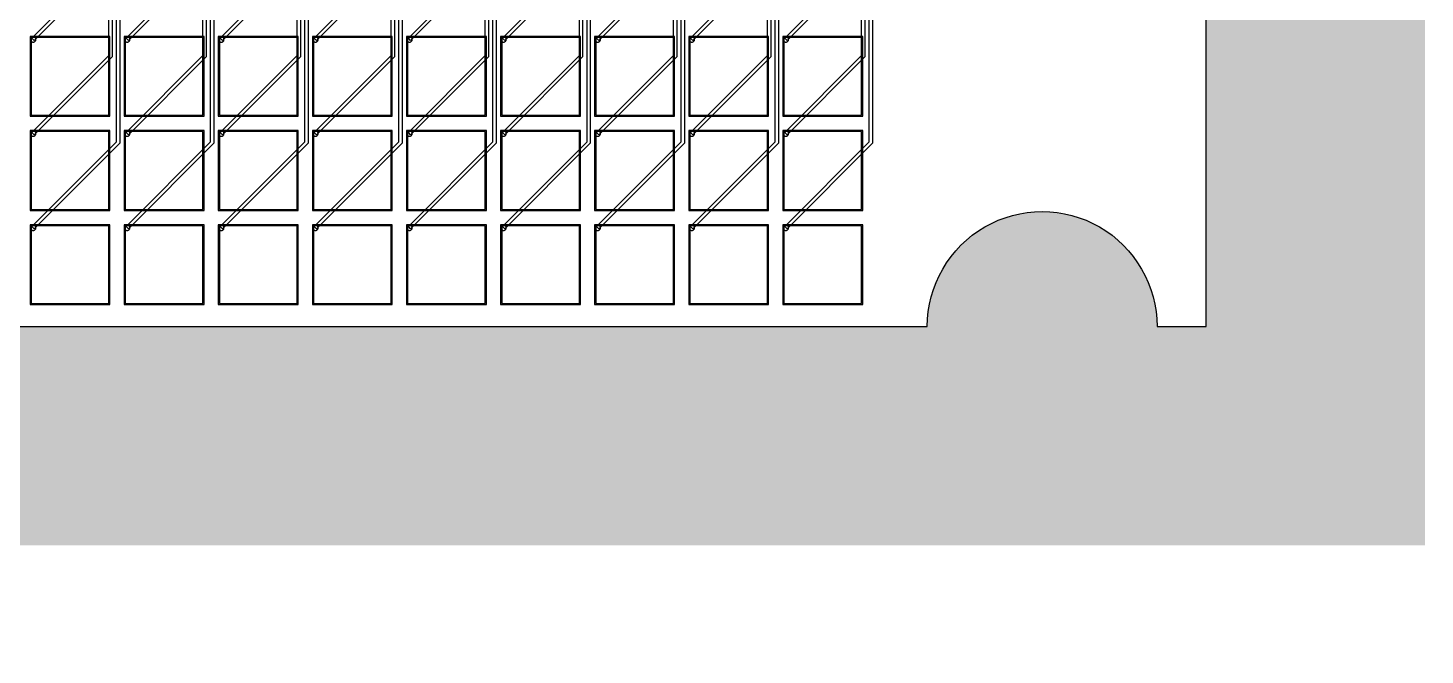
# Model space of a CAD drawing. Header units: metres. Extents: x -514 to 4285, y 130 to 1832.
# Drawn here: x 3008 to 4285, y 130 to 703 of the extents above; entities that cross this region are included whole.
import ezdxf

# ---------------------------------------------------------------- set-up
doc = ezdxf.new("R2010")
doc.units = ezdxf.units.M
for name, color, linetype in [('Etching', 1, 'CONTINUOUS'), ('EtchingPad', 2, 'CONTINUOUS'), ('Metal1', 4, 'CONTINUOUS'), ('Metal2', 3, 'CONTINUOUS'), ('Polyimide', 7, 'CONTINUOUS'), ('Polyimide_Negative', 5, 'CONTINUOUS')]:
    doc.layers.add(name, color=color, linetype=linetype)

msp = doc.modelspace()

# ---------------------------------------------------------------- hatches: boundary and pattern name
at = {"layer": 'Polyimide_Negative'}
h = msp.add_hatch(color=5, dxfattribs=at)
h.paths.add_polyline_path([(-514, 1832.5), (4285, 1832.5), (4285, 230), (59.6, 230), (48.2, 217.8), (33.9, 204.4), (18.7, 191.9), (2.7, 180.5), (-13.9, 170.1), (-31.3, 160.8), (-49.2, 152.7), (-67.5, 145.8), (-86.3, 140.1), (-105.5, 135.7), (-124.8, 132.5), (-144.4, 130.5), (-164, 129.9), (-183.6, 130.5), (-203.2, 132.5), (-222.5, 135.7), (-241.7, 140.1), (-260.5, 145.8), (-278.8, 152.7), (-296.7, 160.8), (-314.1, 170.1), (-330.7, 180.5), (-346.7, 191.9), (-361.9, 204.4), (-376.2, 217.8), (-387.6, 230), (-514, 230), (-514, 1832.5)])
h.paths.add_polyline_path([(-264, 430), (-263.8, 423.5), (-263.1, 416.9), (-262.1, 410.5), (-260.6, 404.1), (-258.7, 397.9), (-256.4, 391.7), (-253.7, 385.8), (-250.6, 380), (-247.1, 374.4), (-243.3, 369.1), (-239.2, 364.1), (-234.7, 359.3), (-229.9, 354.8), (-224.9, 350.7), (-219.6, 346.9), (-214, 343.4), (-208.2, 340.3), (-202.3, 337.6), (-196.1, 335.3), (-189.9, 333.4), (-183.5, 331.9), (-177.1, 330.9), (-170.5, 330.2), (-164, 330), (-157.5, 330.2), (-150.9, 330.9), (-144.5, 331.9), (-138.1, 333.4), (-131.9, 335.3), (-125.7, 337.6), (-119.8, 340.3), (-114, 343.4), (-108.4, 346.9), (-103.1, 350.7), (-98.1, 354.8), (-93.3, 359.3), (-88.8, 364.1), (-84.7, 369.1), (-80.9, 374.4), (-77.4, 380), (-74.3, 385.8), (-71.6, 391.7), (-69.3, 397.9), (-67.4, 404.1), (-65.9, 410.5), (-64.9, 416.9), (-64.2, 423.5), (-64, 430), (1985, 430), (3830, 430), (3830.2, 436.9), (3830.9, 443.7), (3832, 450.5), (3833.6, 457.2), (3835.6, 463.8), (3838, 470.2), (3840.8, 476.4), (3844.1, 482.5), (3847.7, 488.3), (3851.7, 493.9), (3856.1, 499.2), (3860.8, 504.2), (3865.8, 508.9), (3871.1, 513.3), (3876.7, 517.3), (3882.5, 520.9), (3888.6, 524.2), (3894.8, 527), (3901.2, 529.4), (3907.8, 531.4), (3914.5, 533), (3921.3, 534.1), (3928.1, 534.8), (3935, 535), (3941.9, 534.8), (3948.7, 534.1), (3955.5, 533), (3962.2, 531.4), (3968.8, 529.4), (3975.2, 527), (3981.4, 524.2), (3987.5, 520.9), (3993.3, 517.3), (3998.9, 513.3), (4004.2, 508.9), (4009.2, 504.2), (4013.9, 499.2), (4018.3, 493.9), (4022.3, 488.3), (4025.9, 482.5), (4029.2, 476.4), (4032, 470.2), (4034.4, 463.8), (4036.4, 457.2), (4038, 450.5), (4039.1, 443.7), (4039.8, 436.9), (4040, 430), (4085, 430), (4085, 1632.5), (-314, 1632.5), (-314, 430), (-264, 430)], flags=0)

# ---------------------------------------------------------------- linework, layer by layer
at = {"layer": 'Etching'}
for points in [[(3015.2, 692.2), (3015.2, 692.6), (3015.2, 692.9), (3015.1, 693.2), (3014.9, 693.5), (3014.7, 693.8), (3014.5, 694), (3014.3, 694.2), (3014, 694.4), (3013.7, 694.6), (3013.4, 694.7), (3013.1, 694.7), (3012.8, 694.8), (3012.4, 694.7), (3012.1, 694.7), (3011.8, 694.6), (3011.5, 694.4), (3011.2, 694.2), (3011, 694), (3010.8, 693.8), (3010.6, 693.5), (3010.4, 693.2), (3010.3, 692.9), (3010.3, 692.6), (3010.2, 692.2), (3010.3, 691.9), (3010.3, 691.6), (3010.4, 691.3), (3010.6, 691), (3010.8, 690.7), (3011, 690.5), (3011.2, 690.3), (3011.5, 690.1), (3011.8, 689.9), (3012.1, 689.8), (3012.4, 689.8), (3012.8, 689.8), (3013.1, 689.8), (3013.4, 689.8), (3013.7, 689.9), (3014, 690.1), (3014.3, 690.3), (3014.5, 690.5), (3014.7, 690.7), (3014.9, 691), (3015.1, 691.3), (3015.2, 691.6), (3015.2, 691.9), (3015.2, 692.2)], [(3101.2, 692.2), (3101.2, 692.6), (3101.2, 692.9), (3101.1, 693.2), (3100.9, 693.5), (3100.7, 693.8), (3100.5, 694), (3100.3, 694.2), (3100, 694.4), (3099.7, 694.6), (3099.4, 694.7), (3099.1, 694.7), (3098.8, 694.8), (3098.4, 694.7), (3098.1, 694.7), (3097.8, 694.6), (3097.5, 694.4), (3097.2, 694.2), (3097, 694), (3096.8, 693.8), (3096.6, 693.5), (3096.4, 693.2), (3096.3, 692.9), (3096.3, 692.6), (3096.2, 692.2), (3096.3, 691.9), (3096.3, 691.6), (3096.4, 691.3), (3096.6, 691), (3096.8, 690.7), (3097, 690.5), (3097.2, 690.3), (3097.5, 690.1), (3097.8, 689.9), (3098.1, 689.8), (3098.4, 689.8), (3098.8, 689.8), (3099.1, 689.8), (3099.4, 689.8), (3099.7, 689.9), (3100, 690.1), (3100.3, 690.3), (3100.5, 690.5), (3100.7, 690.7), (3100.9, 691), (3101.1, 691.3), (3101.2, 691.6), (3101.2, 691.9), (3101.2, 692.2)], [(3187.2, 692.2), (3187.2, 692.6), (3187.2, 692.9), (3187.1, 693.2), (3186.9, 693.5), (3186.7, 693.8), (3186.5, 694), (3186.3, 694.2), (3186, 694.4), (3185.7, 694.6), (3185.4, 694.7), (3185.1, 694.7), (3184.8, 694.8), (3184.4, 694.7), (3184.1, 694.7), (3183.8, 694.6), (3183.5, 694.4), (3183.2, 694.2), (3183, 694), (3182.8, 693.8), (3182.6, 693.5), (3182.4, 693.2), (3182.3, 692.9), (3182.3, 692.6), (3182.2, 692.2), (3182.3, 691.9), (3182.3, 691.6), (3182.4, 691.3), (3182.6, 691), (3182.8, 690.7), (3183, 690.5), (3183.2, 690.3), (3183.5, 690.1), (3183.8, 689.9), (3184.1, 689.8), (3184.4, 689.8), (3184.8, 689.8), (3185.1, 689.8), (3185.4, 689.8), (3185.7, 689.9), (3186, 690.1), (3186.3, 690.3), (3186.5, 690.5), (3186.7, 690.7), (3186.9, 691), (3187.1, 691.3), (3187.2, 691.6), (3187.2, 691.9), (3187.2, 692.2)], [(3273.2, 692.2), (3273.2, 692.6), (3273.2, 692.9), (3273.1, 693.2), (3272.9, 693.5), (3272.7, 693.8), (3272.5, 694), (3272.3, 694.2), (3272, 694.4), (3271.7, 694.6), (3271.4, 694.7), (3271.1, 694.7), (3270.8, 694.8), (3270.4, 694.7), (3270.1, 694.7), (3269.8, 694.6), (3269.5, 694.4), (3269.2, 694.2), (3269, 694), (3268.8, 693.8), (3268.6, 693.5), (3268.4, 693.2), (3268.3, 692.9), (3268.3, 692.6), (3268.2, 692.2), (3268.3, 691.9), (3268.3, 691.6), (3268.4, 691.3), (3268.6, 691), (3268.8, 690.7), (3269, 690.5), (3269.2, 690.3), (3269.5, 690.1), (3269.8, 689.9), (3270.1, 689.8), (3270.4, 689.8), (3270.8, 689.8), (3271.1, 689.8), (3271.4, 689.8), (3271.7, 689.9), (3272, 690.1), (3272.3, 690.3), (3272.5, 690.5), (3272.7, 690.7), (3272.9, 691), (3273.1, 691.3), (3273.2, 691.6), (3273.2, 691.9), (3273.2, 692.2)], [(3359.2, 692.2), (3359.2, 692.6), (3359.2, 692.9), (3359.1, 693.2), (3358.9, 693.5), (3358.7, 693.8), (3358.5, 694), (3358.3, 694.2), (3358, 694.4), (3357.7, 694.6), (3357.4, 694.7), (3357.1, 694.7), (3356.8, 694.8), (3356.4, 694.7), (3356.1, 694.7), (3355.8, 694.6), (3355.5, 694.4), (3355.2, 694.2), (3355, 694), (3354.8, 693.8), (3354.6, 693.5), (3354.4, 693.2), (3354.3, 692.9), (3354.3, 692.6), (3354.2, 692.2), (3354.3, 691.9), (3354.3, 691.6), (3354.4, 691.3), (3354.6, 691), (3354.8, 690.7), (3355, 690.5), (3355.2, 690.3), (3355.5, 690.1), (3355.8, 689.9), (3356.1, 689.8), (3356.4, 689.8), (3356.8, 689.8), (3357.1, 689.8), (3357.4, 689.8), (3357.7, 689.9), (3358, 690.1), (3358.3, 690.3), (3358.5, 690.5), (3358.7, 690.7), (3358.9, 691), (3359.1, 691.3), (3359.2, 691.6), (3359.2, 691.9), (3359.2, 692.2)], [(3445.2, 692.2), (3445.2, 692.6), (3445.2, 692.9), (3445.1, 693.2), (3444.9, 693.5), (3444.7, 693.8), (3444.5, 694), (3444.3, 694.2), (3444, 694.4), (3443.7, 694.6), (3443.4, 694.7), (3443.1, 694.7), (3442.8, 694.8), (3442.4, 694.7), (3442.1, 694.7), (3441.8, 694.6), (3441.5, 694.4), (3441.2, 694.2), (3441, 694), (3440.8, 693.8), (3440.6, 693.5), (3440.4, 693.2), (3440.3, 692.9), (3440.3, 692.6), (3440.2, 692.2), (3440.3, 691.9), (3440.3, 691.6), (3440.4, 691.3), (3440.6, 691), (3440.8, 690.7), (3441, 690.5), (3441.2, 690.3), (3441.5, 690.1), (3441.8, 689.9), (3442.1, 689.8), (3442.4, 689.8), (3442.8, 689.8), (3443.1, 689.8), (3443.4, 689.8), (3443.7, 689.9), (3444, 690.1), (3444.3, 690.3), (3444.5, 690.5), (3444.7, 690.7), (3444.9, 691), (3445.1, 691.3), (3445.2, 691.6), (3445.2, 691.9), (3445.2, 692.2)], [(3531.2, 692.2), (3531.2, 692.6), (3531.2, 692.9), (3531.1, 693.2), (3530.9, 693.5), (3530.7, 693.8), (3530.5, 694), (3530.3, 694.2), (3530, 694.4), (3529.7, 694.6), (3529.4, 694.7), (3529.1, 694.7), (3528.8, 694.8), (3528.4, 694.7), (3528.1, 694.7), (3527.8, 694.6), (3527.5, 694.4), (3527.2, 694.2), (3527, 694), (3526.8, 693.8), (3526.6, 693.5), (3526.4, 693.2), (3526.3, 692.9), (3526.3, 692.6), (3526.2, 692.2), (3526.3, 691.9), (3526.3, 691.6), (3526.4, 691.3), (3526.6, 691), (3526.8, 690.7), (3527, 690.5), (3527.2, 690.3), (3527.5, 690.1), (3527.8, 689.9), (3528.1, 689.8), (3528.4, 689.8), (3528.8, 689.8), (3529.1, 689.8), (3529.4, 689.8), (3529.7, 689.9), (3530, 690.1), (3530.3, 690.3), (3530.5, 690.5), (3530.7, 690.7), (3530.9, 691), (3531.1, 691.3), (3531.2, 691.6), (3531.2, 691.9), (3531.2, 692.2)], [(3617.2, 692.2), (3617.2, 692.6), (3617.2, 692.9), (3617.1, 693.2), (3616.9, 693.5), (3616.7, 693.8), (3616.5, 694), (3616.3, 694.2), (3616, 694.4), (3615.7, 694.6), (3615.4, 694.7), (3615.1, 694.7), (3614.8, 694.8), (3614.4, 694.7), (3614.1, 694.7), (3613.8, 694.6), (3613.5, 694.4), (3613.2, 694.2), (3613, 694), (3612.8, 693.8), (3612.6, 693.5), (3612.4, 693.2), (3612.3, 692.9), (3612.3, 692.6), (3612.2, 692.2), (3612.3, 691.9), (3612.3, 691.6), (3612.4, 691.3), (3612.6, 691), (3612.8, 690.7), (3613, 690.5), (3613.2, 690.3), (3613.5, 690.1), (3613.8, 689.9), (3614.1, 689.8), (3614.4, 689.8), (3614.8, 689.8), (3615.1, 689.8), (3615.4, 689.8), (3615.7, 689.9), (3616, 690.1), (3616.3, 690.3), (3616.5, 690.5), (3616.7, 690.7), (3616.9, 691), (3617.1, 691.3), (3617.2, 691.6), (3617.2, 691.9), (3617.2, 692.2)], [(3703.2, 692.2), (3703.2, 692.6), (3703.2, 692.9), (3703.1, 693.2), (3702.9, 693.5), (3702.7, 693.8), (3702.5, 694), (3702.3, 694.2), (3702, 694.4), (3701.7, 694.6), (3701.4, 694.7), (3701.1, 694.7), (3700.8, 694.8), (3700.4, 694.7), (3700.1, 694.7), (3699.8, 694.6), (3699.5, 694.4), (3699.2, 694.2), (3699, 694), (3698.8, 693.8), (3698.6, 693.5), (3698.4, 693.2), (3698.3, 692.9), (3698.3, 692.6), (3698.2, 692.2), (3698.3, 691.9), (3698.3, 691.6), (3698.4, 691.3), (3698.6, 691), (3698.8, 690.7), (3699, 690.5), (3699.2, 690.3), (3699.5, 690.1), (3699.8, 689.9), (3700.1, 689.8), (3700.4, 689.8), (3700.8, 689.8), (3701.1, 689.8), (3701.4, 689.8), (3701.7, 689.9), (3702, 690.1), (3702.3, 690.3), (3702.5, 690.5), (3702.7, 690.7), (3702.9, 691), (3703.1, 691.3), (3703.2, 691.6), (3703.2, 691.9), (3703.2, 692.2)], [(3015.2, 606.2), (3015.2, 606.6), (3015.2, 606.9), (3015.1, 607.2), (3014.9, 607.5), (3014.7, 607.8), (3014.5, 608), (3014.3, 608.2), (3014, 608.4), (3013.7, 608.6), (3013.4, 608.7), (3013.1, 608.7), (3012.8, 608.8), (3012.4, 608.7), (3012.1, 608.7), (3011.8, 608.6), (3011.5, 608.4), (3011.2, 608.2), (3011, 608), (3010.8, 607.8), (3010.6, 607.5), (3010.4, 607.2), (3010.3, 606.9), (3010.3, 606.6), (3010.2, 606.2), (3010.3, 605.9), (3010.3, 605.6), (3010.4, 605.3), (3010.6, 605), (3010.8, 604.7), (3011, 604.5), (3011.2, 604.3), (3011.5, 604.1), (3011.8, 603.9), (3012.1, 603.8), (3012.4, 603.8), (3012.8, 603.8), (3013.1, 603.8), (3013.4, 603.8), (3013.7, 603.9), (3014, 604.1), (3014.3, 604.3), (3014.5, 604.5), (3014.7, 604.7), (3014.9, 605), (3015.1, 605.3), (3015.2, 605.6), (3015.2, 605.9), (3015.2, 606.2)], [(3101.2, 606.2), (3101.2, 606.6), (3101.2, 606.9), (3101.1, 607.2), (3100.9, 607.5), (3100.7, 607.8), (3100.5, 608), (3100.3, 608.2), (3100, 608.4), (3099.7, 608.6), (3099.4, 608.7), (3099.1, 608.7), (3098.8, 608.8), (3098.4, 608.7), (3098.1, 608.7), (3097.8, 608.6), (3097.5, 608.4), (3097.2, 608.2), (3097, 608), (3096.8, 607.8), (3096.6, 607.5), (3096.4, 607.2), (3096.3, 606.9), (3096.3, 606.6), (3096.2, 606.2), (3096.3, 605.9), (3096.3, 605.6), (3096.4, 605.3), (3096.6, 605), (3096.8, 604.7), (3097, 604.5), (3097.2, 604.3), (3097.5, 604.1), (3097.8, 603.9), (3098.1, 603.8), (3098.4, 603.8), (3098.8, 603.8), (3099.1, 603.8), (3099.4, 603.8), (3099.7, 603.9), (3100, 604.1), (3100.3, 604.3), (3100.5, 604.5), (3100.7, 604.7), (3100.9, 605), (3101.1, 605.3), (3101.2, 605.6), (3101.2, 605.9), (3101.2, 606.2)], [(3187.2, 606.2), (3187.2, 606.6), (3187.2, 606.9), (3187.1, 607.2), (3186.9, 607.5), (3186.7, 607.8), (3186.5, 608), (3186.3, 608.2), (3186, 608.4), (3185.7, 608.6), (3185.4, 608.7), (3185.1, 608.7), (3184.8, 608.8), (3184.4, 608.7), (3184.1, 608.7), (3183.8, 608.6), (3183.5, 608.4), (3183.2, 608.2), (3183, 608), (3182.8, 607.8), (3182.6, 607.5), (3182.4, 607.2), (3182.3, 606.9), (3182.3, 606.6), (3182.2, 606.2), (3182.3, 605.9), (3182.3, 605.6), (3182.4, 605.3), (3182.6, 605), (3182.8, 604.7), (3183, 604.5), (3183.2, 604.3), (3183.5, 604.1), (3183.8, 603.9), (3184.1, 603.8), (3184.4, 603.8), (3184.8, 603.8), (3185.1, 603.8), (3185.4, 603.8), (3185.7, 603.9), (3186, 604.1), (3186.3, 604.3), (3186.5, 604.5), (3186.7, 604.7), (3186.9, 605), (3187.1, 605.3), (3187.2, 605.6), (3187.2, 605.9), (3187.2, 606.2)], [(3273.2, 606.2), (3273.2, 606.6), (3273.2, 606.9), (3273.1, 607.2), (3272.9, 607.5), (3272.7, 607.8), (3272.5, 608), (3272.3, 608.2), (3272, 608.4), (3271.7, 608.6), (3271.4, 608.7), (3271.1, 608.7), (3270.8, 608.8), (3270.4, 608.7), (3270.1, 608.7), (3269.8, 608.6), (3269.5, 608.4), (3269.2, 608.2), (3269, 608), (3268.8, 607.8), (3268.6, 607.5), (3268.4, 607.2), (3268.3, 606.9), (3268.3, 606.6), (3268.2, 606.2), (3268.3, 605.9), (3268.3, 605.6), (3268.4, 605.3), (3268.6, 605), (3268.8, 604.7), (3269, 604.5), (3269.2, 604.3), (3269.5, 604.1), (3269.8, 603.9), (3270.1, 603.8), (3270.4, 603.8), (3270.8, 603.8), (3271.1, 603.8), (3271.4, 603.8), (3271.7, 603.9), (3272, 604.1), (3272.3, 604.3), (3272.5, 604.5), (3272.7, 604.7), (3272.9, 605), (3273.1, 605.3), (3273.2, 605.6), (3273.2, 605.9), (3273.2, 606.2)], [(3359.2, 606.2), (3359.2, 606.6), (3359.2, 606.9), (3359.1, 607.2), (3358.9, 607.5), (3358.7, 607.8), (3358.5, 608), (3358.3, 608.2), (3358, 608.4), (3357.7, 608.6), (3357.4, 608.7), (3357.1, 608.7), (3356.8, 608.8), (3356.4, 608.7), (3356.1, 608.7), (3355.8, 608.6), (3355.5, 608.4), (3355.2, 608.2), (3355, 608), (3354.8, 607.8), (3354.6, 607.5), (3354.4, 607.2), (3354.3, 606.9), (3354.3, 606.6), (3354.2, 606.2), (3354.3, 605.9), (3354.3, 605.6), (3354.4, 605.3), (3354.6, 605), (3354.8, 604.7), (3355, 604.5), (3355.2, 604.3), (3355.5, 604.1), (3355.8, 603.9), (3356.1, 603.8), (3356.4, 603.8), (3356.8, 603.8), (3357.1, 603.8), (3357.4, 603.8), (3357.7, 603.9), (3358, 604.1), (3358.3, 604.3), (3358.5, 604.5), (3358.7, 604.7), (3358.9, 605), (3359.1, 605.3), (3359.2, 605.6), (3359.2, 605.9), (3359.2, 606.2)], [(3445.2, 606.2), (3445.2, 606.6), (3445.2, 606.9), (3445.1, 607.2), (3444.9, 607.5), (3444.7, 607.8), (3444.5, 608), (3444.3, 608.2), (3444, 608.4), (3443.7, 608.6), (3443.4, 608.7), (3443.1, 608.7), (3442.8, 608.8), (3442.4, 608.7), (3442.1, 608.7), (3441.8, 608.6), (3441.5, 608.4), (3441.2, 608.2), (3441, 608), (3440.8, 607.8), (3440.6, 607.5), (3440.4, 607.2), (3440.3, 606.9), (3440.3, 606.6), (3440.2, 606.2), (3440.3, 605.9), (3440.3, 605.6), (3440.4, 605.3), (3440.6, 605), (3440.8, 604.7), (3441, 604.5), (3441.2, 604.3), (3441.5, 604.1), (3441.8, 603.9), (3442.1, 603.8), (3442.4, 603.8), (3442.8, 603.8), (3443.1, 603.8), (3443.4, 603.8), (3443.7, 603.9), (3444, 604.1), (3444.3, 604.3), (3444.5, 604.5), (3444.7, 604.7), (3444.9, 605), (3445.1, 605.3), (3445.2, 605.6), (3445.2, 605.9), (3445.2, 606.2)], [(3531.2, 606.2), (3531.2, 606.6), (3531.2, 606.9), (3531.1, 607.2), (3530.9, 607.5), (3530.7, 607.8), (3530.5, 608), (3530.3, 608.2), (3530, 608.4), (3529.7, 608.6), (3529.4, 608.7), (3529.1, 608.7), (3528.8, 608.8), (3528.4, 608.7), (3528.1, 608.7), (3527.8, 608.6), (3527.5, 608.4), (3527.2, 608.2), (3527, 608), (3526.8, 607.8), (3526.6, 607.5), (3526.4, 607.2), (3526.3, 606.9), (3526.3, 606.6), (3526.2, 606.2), (3526.3, 605.9), (3526.3, 605.6), (3526.4, 605.3), (3526.6, 605), (3526.8, 604.7), (3527, 604.5), (3527.2, 604.3), (3527.5, 604.1), (3527.8, 603.9), (3528.1, 603.8), (3528.4, 603.8), (3528.8, 603.8), (3529.1, 603.8), (3529.4, 603.8), (3529.7, 603.9), (3530, 604.1), (3530.3, 604.3), (3530.5, 604.5), (3530.7, 604.7), (3530.9, 605), (3531.1, 605.3), (3531.2, 605.6), (3531.2, 605.9), (3531.2, 606.2)], [(3617.2, 606.2), (3617.2, 606.6), (3617.2, 606.9), (3617.1, 607.2), (3616.9, 607.5), (3616.7, 607.8), (3616.5, 608), (3616.3, 608.2), (3616, 608.4), (3615.7, 608.6), (3615.4, 608.7), (3615.1, 608.7), (3614.8, 608.8), (3614.4, 608.7), (3614.1, 608.7), (3613.8, 608.6), (3613.5, 608.4), (3613.2, 608.2), (3613, 608), (3612.8, 607.8), (3612.6, 607.5), (3612.4, 607.2), (3612.3, 606.9), (3612.3, 606.6), (3612.2, 606.2), (3612.3, 605.9), (3612.3, 605.6), (3612.4, 605.3), (3612.6, 605), (3612.8, 604.7), (3613, 604.5), (3613.2, 604.3), (3613.5, 604.1), (3613.8, 603.9), (3614.1, 603.8), (3614.4, 603.8), (3614.8, 603.8), (3615.1, 603.8), (3615.4, 603.8), (3615.7, 603.9), (3616, 604.1), (3616.3, 604.3), (3616.5, 604.5), (3616.7, 604.7), (3616.9, 605), (3617.1, 605.3), (3617.2, 605.6), (3617.2, 605.9), (3617.2, 606.2)], [(3703.2, 606.2), (3703.2, 606.6), (3703.2, 606.9), (3703.1, 607.2), (3702.9, 607.5), (3702.7, 607.8), (3702.5, 608), (3702.3, 608.2), (3702, 608.4), (3701.7, 608.6), (3701.4, 608.7), (3701.1, 608.7), (3700.8, 608.8), (3700.4, 608.7), (3700.1, 608.7), (3699.8, 608.6), (3699.5, 608.4), (3699.2, 608.2), (3699, 608), (3698.8, 607.8), (3698.6, 607.5), (3698.4, 607.2), (3698.3, 606.9), (3698.3, 606.6), (3698.2, 606.2), (3698.3, 605.9), (3698.3, 605.6), (3698.4, 605.3), (3698.6, 605), (3698.8, 604.7), (3699, 604.5), (3699.2, 604.3), (3699.5, 604.1), (3699.8, 603.9), (3700.1, 603.8), (3700.4, 603.8), (3700.8, 603.8), (3701.1, 603.8), (3701.4, 603.8), (3701.7, 603.9), (3702, 604.1), (3702.3, 604.3), (3702.5, 604.5), (3702.7, 604.7), (3702.9, 605), (3703.1, 605.3), (3703.2, 605.6), (3703.2, 605.9), (3703.2, 606.2)], [(3015.2, 520.2), (3015.2, 520.6), (3015.2, 520.9), (3015.1, 521.2), (3014.9, 521.5), (3014.7, 521.8), (3014.5, 522), (3014.3, 522.2), (3014, 522.4), (3013.7, 522.6), (3013.4, 522.7), (3013.1, 522.7), (3012.8, 522.8), (3012.4, 522.7), (3012.1, 522.7), (3011.8, 522.6), (3011.5, 522.4), (3011.2, 522.2), (3011, 522), (3010.8, 521.8), (3010.6, 521.5), (3010.4, 521.2), (3010.3, 520.9), (3010.3, 520.6), (3010.2, 520.2), (3010.3, 519.9), (3010.3, 519.6), (3010.4, 519.3), (3010.6, 519), (3010.8, 518.7), (3011, 518.5), (3011.2, 518.3), (3011.5, 518.1), (3011.8, 517.9), (3012.1, 517.8), (3012.4, 517.8), (3012.8, 517.8), (3013.1, 517.8), (3013.4, 517.8), (3013.7, 517.9), (3014, 518.1), (3014.3, 518.3), (3014.5, 518.5), (3014.7, 518.7), (3014.9, 519), (3015.1, 519.3), (3015.2, 519.6), (3015.2, 519.9), (3015.2, 520.2)], [(3101.2, 520.2), (3101.2, 520.6), (3101.2, 520.9), (3101.1, 521.2), (3100.9, 521.5), (3100.7, 521.8), (3100.5, 522), (3100.3, 522.2), (3100, 522.4), (3099.7, 522.6), (3099.4, 522.7), (3099.1, 522.7), (3098.8, 522.8), (3098.4, 522.7), (3098.1, 522.7), (3097.8, 522.6), (3097.5, 522.4), (3097.2, 522.2), (3097, 522), (3096.8, 521.8), (3096.6, 521.5), (3096.4, 521.2), (3096.3, 520.9), (3096.3, 520.6), (3096.2, 520.2), (3096.3, 519.9), (3096.3, 519.6), (3096.4, 519.3), (3096.6, 519), (3096.8, 518.7), (3097, 518.5), (3097.2, 518.3), (3097.5, 518.1), (3097.8, 517.9), (3098.1, 517.8), (3098.4, 517.8), (3098.8, 517.8), (3099.1, 517.8), (3099.4, 517.8), (3099.7, 517.9), (3100, 518.1), (3100.3, 518.3), (3100.5, 518.5), (3100.7, 518.7), (3100.9, 519), (3101.1, 519.3), (3101.2, 519.6), (3101.2, 519.9), (3101.2, 520.2)], [(3187.2, 520.2), (3187.2, 520.6), (3187.2, 520.9), (3187.1, 521.2), (3186.9, 521.5), (3186.7, 521.8), (3186.5, 522), (3186.3, 522.2), (3186, 522.4), (3185.7, 522.6), (3185.4, 522.7), (3185.1, 522.7), (3184.8, 522.8), (3184.4, 522.7), (3184.1, 522.7), (3183.8, 522.6), (3183.5, 522.4), (3183.2, 522.2), (3183, 522), (3182.8, 521.8), (3182.6, 521.5), (3182.4, 521.2), (3182.3, 520.9), (3182.3, 520.6), (3182.2, 520.2), (3182.3, 519.9), (3182.3, 519.6), (3182.4, 519.3), (3182.6, 519), (3182.8, 518.7), (3183, 518.5), (3183.2, 518.3), (3183.5, 518.1), (3183.8, 517.9), (3184.1, 517.8), (3184.4, 517.8), (3184.8, 517.8), (3185.1, 517.8), (3185.4, 517.8), (3185.7, 517.9), (3186, 518.1), (3186.3, 518.3), (3186.5, 518.5), (3186.7, 518.7), (3186.9, 519), (3187.1, 519.3), (3187.2, 519.6), (3187.2, 519.9), (3187.2, 520.2)], [(3273.2, 520.2), (3273.2, 520.6), (3273.2, 520.9), (3273.1, 521.2), (3272.9, 521.5), (3272.7, 521.8), (3272.5, 522), (3272.3, 522.2), (3272, 522.4), (3271.7, 522.6), (3271.4, 522.7), (3271.1, 522.7), (3270.8, 522.8), (3270.4, 522.7), (3270.1, 522.7), (3269.8, 522.6), (3269.5, 522.4), (3269.2, 522.2), (3269, 522), (3268.8, 521.8), (3268.6, 521.5), (3268.4, 521.2), (3268.3, 520.9), (3268.3, 520.6), (3268.2, 520.2), (3268.3, 519.9), (3268.3, 519.6), (3268.4, 519.3), (3268.6, 519), (3268.8, 518.7), (3269, 518.5), (3269.2, 518.3), (3269.5, 518.1), (3269.8, 517.9), (3270.1, 517.8), (3270.4, 517.8), (3270.8, 517.8), (3271.1, 517.8), (3271.4, 517.8), (3271.7, 517.9), (3272, 518.1), (3272.3, 518.3), (3272.5, 518.5), (3272.7, 518.7), (3272.9, 519), (3273.1, 519.3), (3273.2, 519.6), (3273.2, 519.9), (3273.2, 520.2)], [(3359.2, 520.2), (3359.2, 520.6), (3359.2, 520.9), (3359.1, 521.2), (3358.9, 521.5), (3358.7, 521.8), (3358.5, 522), (3358.3, 522.2), (3358, 522.4), (3357.7, 522.6), (3357.4, 522.7), (3357.1, 522.7), (3356.8, 522.8), (3356.4, 522.7), (3356.1, 522.7), (3355.8, 522.6), (3355.5, 522.4), (3355.2, 522.2), (3355, 522), (3354.8, 521.8), (3354.6, 521.5), (3354.4, 521.2), (3354.3, 520.9), (3354.3, 520.6), (3354.2, 520.2), (3354.3, 519.9), (3354.3, 519.6), (3354.4, 519.3), (3354.6, 519), (3354.8, 518.7), (3355, 518.5), (3355.2, 518.3), (3355.5, 518.1), (3355.8, 517.9), (3356.1, 517.8), (3356.4, 517.8), (3356.8, 517.8), (3357.1, 517.8), (3357.4, 517.8), (3357.7, 517.9), (3358, 518.1), (3358.3, 518.3), (3358.5, 518.5), (3358.7, 518.7), (3358.9, 519), (3359.1, 519.3), (3359.2, 519.6), (3359.2, 519.9), (3359.2, 520.2)], [(3445.2, 520.2), (3445.2, 520.6), (3445.2, 520.9), (3445.1, 521.2), (3444.9, 521.5), (3444.7, 521.8), (3444.5, 522), (3444.3, 522.2), (3444, 522.4), (3443.7, 522.6), (3443.4, 522.7), (3443.1, 522.7), (3442.8, 522.8), (3442.4, 522.7), (3442.1, 522.7), (3441.8, 522.6), (3441.5, 522.4), (3441.2, 522.2), (3441, 522), (3440.8, 521.8), (3440.6, 521.5), (3440.4, 521.2), (3440.3, 520.9), (3440.3, 520.6), (3440.2, 520.2), (3440.3, 519.9), (3440.3, 519.6), (3440.4, 519.3), (3440.6, 519), (3440.8, 518.7), (3441, 518.5), (3441.2, 518.3), (3441.5, 518.1), (3441.8, 517.9), (3442.1, 517.8), (3442.4, 517.8), (3442.8, 517.8), (3443.1, 517.8), (3443.4, 517.8), (3443.7, 517.9), (3444, 518.1), (3444.3, 518.3), (3444.5, 518.5), (3444.7, 518.7), (3444.9, 519), (3445.1, 519.3), (3445.2, 519.6), (3445.2, 519.9), (3445.2, 520.2)], [(3531.2, 520.2), (3531.2, 520.6), (3531.2, 520.9), (3531.1, 521.2), (3530.9, 521.5), (3530.7, 521.8), (3530.5, 522), (3530.3, 522.2), (3530, 522.4), (3529.7, 522.6), (3529.4, 522.7), (3529.1, 522.7), (3528.8, 522.8), (3528.4, 522.7), (3528.1, 522.7), (3527.8, 522.6), (3527.5, 522.4), (3527.2, 522.2), (3527, 522), (3526.8, 521.8), (3526.6, 521.5), (3526.4, 521.2), (3526.3, 520.9), (3526.3, 520.6), (3526.2, 520.2), (3526.3, 519.9), (3526.3, 519.6), (3526.4, 519.3), (3526.6, 519), (3526.8, 518.7), (3527, 518.5), (3527.2, 518.3), (3527.5, 518.1), (3527.8, 517.9), (3528.1, 517.8), (3528.4, 517.8), (3528.8, 517.8), (3529.1, 517.8), (3529.4, 517.8), (3529.7, 517.9), (3530, 518.1), (3530.3, 518.3), (3530.5, 518.5), (3530.7, 518.7), (3530.9, 519), (3531.1, 519.3), (3531.2, 519.6), (3531.2, 519.9), (3531.2, 520.2)], [(3617.2, 520.2), (3617.2, 520.6), (3617.2, 520.9), (3617.1, 521.2), (3616.9, 521.5), (3616.7, 521.8), (3616.5, 522), (3616.3, 522.2), (3616, 522.4), (3615.7, 522.6), (3615.4, 522.7), (3615.1, 522.7), (3614.8, 522.8), (3614.4, 522.7), (3614.1, 522.7), (3613.8, 522.6), (3613.5, 522.4), (3613.2, 522.2), (3613, 522), (3612.8, 521.8), (3612.6, 521.5), (3612.4, 521.2), (3612.3, 520.9), (3612.3, 520.6), (3612.2, 520.2), (3612.3, 519.9), (3612.3, 519.6), (3612.4, 519.3), (3612.6, 519), (3612.8, 518.7), (3613, 518.5), (3613.2, 518.3), (3613.5, 518.1), (3613.8, 517.9), (3614.1, 517.8), (3614.4, 517.8), (3614.8, 517.8), (3615.1, 517.8), (3615.4, 517.8), (3615.7, 517.9), (3616, 518.1), (3616.3, 518.3), (3616.5, 518.5), (3616.7, 518.7), (3616.9, 519), (3617.1, 519.3), (3617.2, 519.6), (3617.2, 519.9), (3617.2, 520.2)], [(3703.2, 520.2), (3703.2, 520.6), (3703.2, 520.9), (3703.1, 521.2), (3702.9, 521.5), (3702.7, 521.8), (3702.5, 522), (3702.3, 522.2), (3702, 522.4), (3701.7, 522.6), (3701.4, 522.7), (3701.1, 522.7), (3700.8, 522.8), (3700.4, 522.7), (3700.1, 522.7), (3699.8, 522.6), (3699.5, 522.4), (3699.2, 522.2), (3699, 522), (3698.8, 521.8), (3698.6, 521.5), (3698.4, 521.2), (3698.3, 520.9), (3698.3, 520.6), (3698.2, 520.2), (3698.3, 519.9), (3698.3, 519.6), (3698.4, 519.3), (3698.6, 519), (3698.8, 518.7), (3699, 518.5), (3699.2, 518.3), (3699.5, 518.1), (3699.8, 517.9), (3700.1, 517.8), (3700.4, 517.8), (3700.8, 517.8), (3701.1, 517.8), (3701.4, 517.8), (3701.7, 517.9), (3702, 518.1), (3702.3, 518.3), (3702.5, 518.5), (3702.7, 518.7), (3702.9, 519), (3703.1, 519.3), (3703.2, 519.6), (3703.2, 519.9), (3703.2, 520.2)]]:
    msp.add_lwpolyline(points, close=True, dxfattribs=at)
at = {"layer": 'EtchingPad'}
for points in [[(3011, 623), (3082, 623), (3082, 694), (3011, 694), (3011, 623)], [(3097, 623), (3168, 623), (3168, 694), (3097, 694), (3097, 623)], [(3183, 623), (3254, 623), (3254, 694), (3183, 694), (3183, 623)], [(3269, 623), (3340, 623), (3340, 694), (3269, 694), (3269, 623)], [(3355, 623), (3426, 623), (3426, 694), (3355, 694), (3355, 623)], [(3441, 623), (3512, 623), (3512, 694), (3441, 694), (3441, 623)], [(3527, 623), (3598, 623), (3598, 694), (3527, 694), (3527, 623)], [(3613, 623), (3684, 623), (3684, 694), (3613, 694), (3613, 623)], [(3699, 623), (3770, 623), (3770, 694), (3699, 694), (3699, 623)], [(3011, 537), (3082, 537), (3082, 608), (3011, 608), (3011, 537)], [(3097, 537), (3168, 537), (3168, 608), (3097, 608), (3097, 537)], [(3183, 537), (3254, 537), (3254, 608), (3183, 608), (3183, 537)], [(3269, 537), (3340, 537), (3340, 608), (3269, 608), (3269, 537)], [(3355, 537), (3426, 537), (3426, 608), (3355, 608), (3355, 537)], [(3441, 537), (3512, 537), (3512, 608), (3441, 608), (3441, 537)], [(3527, 537), (3598, 537), (3598, 608), (3527, 608), (3527, 537)], [(3613, 537), (3684, 537), (3684, 608), (3613, 608), (3613, 537)], [(3699, 537), (3770, 537), (3770, 608), (3699, 608), (3699, 537)], [(3011, 451), (3082, 451), (3082, 522), (3011, 522), (3011, 451)], [(3097, 451), (3168, 451), (3168, 522), (3097, 522), (3097, 451)], [(3183, 451), (3254, 451), (3254, 522), (3183, 522), (3183, 451)], [(3269, 451), (3340, 451), (3340, 522), (3269, 522), (3269, 451)], [(3355, 451), (3426, 451), (3426, 522), (3355, 522), (3355, 451)], [(3441, 451), (3512, 451), (3512, 522), (3441, 522), (3441, 451)], [(3527, 451), (3598, 451), (3598, 522), (3527, 522), (3527, 451)], [(3613, 451), (3684, 451), (3684, 522), (3613, 522), (3613, 451)], [(3699, 451), (3770, 451), (3770, 522), (3699, 522), (3699, 451)]]:
    msp.add_lwpolyline(points, close=True, dxfattribs=at)
at = {"layer": 'Metal1'}
for points in [[(3085, 1532.5), (3085, 676.4), (3013.8, 605.2), (3011.7, 607.3), (3082, 677.6), (3082, 1532.5)], [(3078, 1532.5), (3078, 755.4), (3013.8, 691.2), (3011.7, 693.3), (3075, 756.6), (3075, 1532.5)], [(3171, 1532.5), (3171, 676.4), (3099.8, 605.2), (3097.7, 607.3), (3168, 677.6), (3168, 1532.5)], [(3164, 1532.5), (3164, 755.4), (3099.8, 691.2), (3097.7, 693.3), (3161, 756.6), (3161, 1532.5)], [(3257, 1532.5), (3257, 676.4), (3185.8, 605.2), (3183.7, 607.3), (3254, 677.6), (3254, 1532.5)], [(3250, 1532.5), (3250, 755.4), (3185.8, 691.2), (3183.7, 693.3), (3247, 756.6), (3247, 1532.5)], [(3343, 1532.5), (3343, 676.4), (3271.8, 605.2), (3269.7, 607.3), (3340, 677.6), (3340, 1532.5)], [(3336, 1532.5), (3336, 755.4), (3271.8, 691.2), (3269.7, 693.3), (3333, 756.6), (3333, 1532.5)], [(3429, 1532.5), (3429, 676.4), (3357.8, 605.2), (3355.7, 607.3), (3426, 677.6), (3426, 1532.5)], [(3422, 1532.5), (3422, 755.4), (3357.8, 691.2), (3355.7, 693.3), (3419, 756.6), (3419, 1532.5)], [(3515, 1532.5), (3515, 676.4), (3443.8, 605.2), (3441.7, 607.3), (3512, 677.6), (3512, 1532.5)], [(3508, 1532.5), (3508, 755.4), (3443.8, 691.2), (3441.7, 693.3), (3505, 756.6), (3505, 1532.5)], [(3601, 1532.5), (3601, 676.4), (3529.8, 605.2), (3527.7, 607.3), (3598, 677.6), (3598, 1532.5)], [(3594, 1532.5), (3594, 755.4), (3529.8, 691.2), (3527.7, 693.3), (3591, 756.6), (3591, 1532.5)], [(3687, 1532.5), (3687, 676.4), (3615.8, 605.2), (3613.7, 607.3), (3684, 677.6), (3684, 1532.5)], [(3680, 1532.5), (3680, 755.4), (3615.8, 691.2), (3613.7, 693.3), (3677, 756.6), (3677, 1532.5)], [(3780, 1532.5), (3780, 597.4), (3701.8, 519.2), (3699.7, 521.3), (3777, 598.6), (3777, 1532.5)], [(3773, 1532.5), (3773, 676.4), (3701.8, 605.2), (3699.7, 607.3), (3770, 677.6), (3770, 1532.5)], [(3766, 1532.5), (3766, 755.4), (3701.8, 691.2), (3699.7, 693.3), (3763, 756.6), (3763, 1532.5)], [(3011.7, 521.3), (3089, 598.6), (3089, 1492.7), (3098.1, 1501.8), (3100.2, 1499.7), (3092, 1491.5), (3092, 597.4), (3013.8, 519.2)], [(3097.7, 521.3), (3175, 598.6), (3175, 1492.7), (3184.1, 1501.8), (3186.2, 1499.7), (3178, 1491.5), (3178, 597.4), (3099.8, 519.2)], [(3183.7, 521.3), (3261, 598.6), (3261, 1492.7), (3270.1, 1501.8), (3272.2, 1499.7), (3264, 1491.5), (3264, 597.4), (3185.8, 519.2)], [(3269.7, 521.3), (3347, 598.6), (3347, 1492.7), (3356.1, 1501.8), (3358.2, 1499.7), (3350, 1491.5), (3350, 597.4), (3271.8, 519.2)], [(3355.7, 521.3), (3433, 598.6), (3433, 1492.7), (3442.1, 1501.8), (3444.2, 1499.7), (3436, 1491.5), (3436, 597.4), (3357.8, 519.2)], [(3441.7, 521.3), (3519, 598.6), (3519, 1492.7), (3528.1, 1501.8), (3530.2, 1499.7), (3522, 1491.5), (3522, 597.4), (3443.8, 519.2)], [(3527.7, 521.3), (3605, 598.6), (3605, 1492.7), (3614.1, 1501.8), (3616.2, 1499.7), (3608, 1491.5), (3608, 597.4), (3529.8, 519.2)], [(3613.7, 521.3), (3691, 598.6), (3691, 1492.7), (3700.1, 1501.8), (3702.2, 1499.7), (3694, 1491.5), (3694, 597.4), (3615.8, 519.2)]]:
    msp.add_lwpolyline(points, close=True, dxfattribs=at)
at = {"layer": 'Metal2'}
for points in [[(3010, 622), (3083, 622), (3083, 695), (3010, 695), (3010, 622)], [(3096, 622), (3169, 622), (3169, 695), (3096, 695), (3096, 622)], [(3182, 622), (3255, 622), (3255, 695), (3182, 695), (3182, 622)], [(3268, 622), (3341, 622), (3341, 695), (3268, 695), (3268, 622)], [(3354, 622), (3427, 622), (3427, 695), (3354, 695), (3354, 622)], [(3440, 622), (3513, 622), (3513, 695), (3440, 695), (3440, 622)], [(3526, 622), (3599, 622), (3599, 695), (3526, 695), (3526, 622)], [(3612, 622), (3685, 622), (3685, 695), (3612, 695), (3612, 622)], [(3698, 622), (3771, 622), (3771, 695), (3698, 695), (3698, 622)], [(3010, 536), (3083, 536), (3083, 609), (3010, 609), (3010, 536)], [(3096, 536), (3169, 536), (3169, 609), (3096, 609), (3096, 536)], [(3182, 536), (3255, 536), (3255, 609), (3182, 609), (3182, 536)], [(3268, 536), (3341, 536), (3341, 609), (3268, 609), (3268, 536)], [(3354, 536), (3427, 536), (3427, 609), (3354, 609), (3354, 536)], [(3440, 536), (3513, 536), (3513, 609), (3440, 609), (3440, 536)], [(3526, 536), (3599, 536), (3599, 609), (3526, 609), (3526, 536)], [(3612, 536), (3685, 536), (3685, 609), (3612, 609), (3612, 536)], [(3698, 536), (3771, 536), (3771, 609), (3698, 609), (3698, 536)], [(3010, 450), (3083, 450), (3083, 523), (3010, 523), (3010, 450)], [(3096, 450), (3169, 450), (3169, 523), (3096, 523), (3096, 450)], [(3182, 450), (3255, 450), (3255, 523), (3182, 523), (3182, 450)], [(3268, 450), (3341, 450), (3341, 523), (3268, 523), (3268, 450)], [(3354, 450), (3427, 450), (3427, 523), (3354, 523), (3354, 450)], [(3440, 450), (3513, 450), (3513, 523), (3440, 523), (3440, 450)], [(3526, 450), (3599, 450), (3599, 523), (3526, 523), (3526, 450)], [(3612, 450), (3685, 450), (3685, 523), (3612, 523), (3612, 450)], [(3698, 450), (3771, 450), (3771, 523), (3698, 523), (3698, 450)]]:
    msp.add_lwpolyline(points, close=True, dxfattribs=at)
at = {"layer": 'Polyimide'}
msp.add_lwpolyline([(1985, 430), (3830, 430), (3830.2, 436.9), (3830.9, 443.7), (3832, 450.5), (3833.6, 457.2), (3835.6, 463.8), (3838, 470.2), (3840.8, 476.4), (3844.1, 482.5), (3847.7, 488.3), (3851.7, 493.9), (3856.1, 499.2), (3860.8, 504.2), (3865.8, 508.9), (3871.1, 513.3), (3876.7, 517.3), (3882.5, 520.9), (3888.6, 524.2), (3894.8, 527), (3901.2, 529.4), (3907.8, 531.4), (3914.5, 533), (3921.3, 534.1), (3928.1, 534.8), (3935, 535), (3941.9, 534.8), (3948.7, 534.1), (3955.5, 533), (3962.2, 531.4), (3968.8, 529.4), (3975.2, 527), (3981.4, 524.2), (3987.5, 520.9), (3993.3, 517.3), (3998.9, 513.3), (4004.2, 508.9), (4009.2, 504.2), (4013.9, 499.2), (4018.3, 493.9), (4022.3, 488.3), (4025.9, 482.5), (4029.2, 476.4), (4032, 470.2), (4034.4, 463.8), (4036.4, 457.2), (4038, 450.5), (4039.1, 443.7), (4039.8, 436.9), (4040, 430), (4085, 430), (4085, 1632.5)], dxfattribs=at)

doc.saveas('drawing.dxf')
